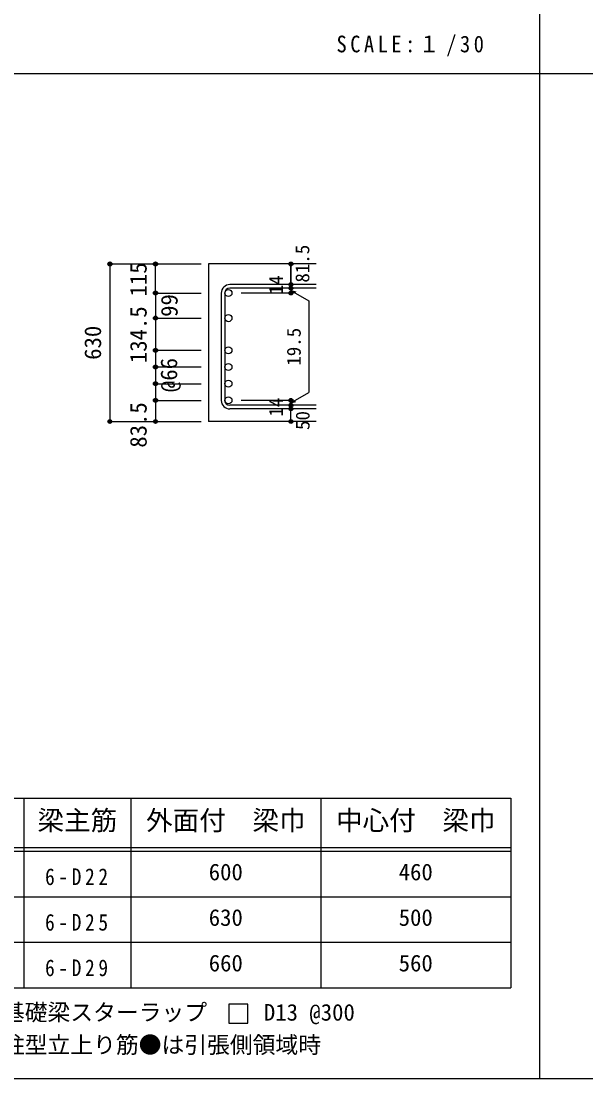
# Model space of a CAD drawing. Units: millimetres at full size, sheet at 1:30, with parts at other scales. Extents: x -5973 to 5954, y -4195 to 4201.
# Drawn here: x -3171 to -942, y -4195 to -15 of the extents above; entities that cross this region are included whole.
import ezdxf
from ezdxf.enums import TextEntityAlignment as Align

# ---------------------------------------------------------------- set-up
doc = ezdxf.new("R2010")
doc.units = ezdxf.units.MM
doc.header["$LTSCALE"] = 30
doc.header["$PDMODE"] = 32
doc.header["$PDSIZE"] = 15
for name, color, linetype in [('0-1_躯体線', 2, 'Continuous'), ('0-5_基礎梁筋', 7, 'Continuous'), ('0-6_スタラップ筋', 7, 'Continuous'), ('0-D_寸法', 4, 'Continuous'), ('6-7_文字', 7, 'Continuous'), ('6-E_枠', 7, 'Continuous'), ('F-0_枠', 6, 'Continuous')]:
    doc.layers.add(name, color=color, linetype=linetype)
doc.styles.add('ＭＳ ゴシック', font='')
doc.styles.get('ＭＳ ゴシック').set_extended_font_data('MS Gothic')

msp = doc.modelspace()

# ---------------------------------------------------------------- linework, layer by layer
at = {"layer": '0-1_躯体線'}
for p, q in [((-2005.8, -974.89), (-2430.8, -974.89)), ((-2430.8, -974.89), (-2430.8, -1597.39)), ((-2005.8, -1597.39), (-2430.8, -1597.39))]:
    msp.add_line(p, q, dxfattribs=at)
at = {"layer": '0-5_基礎梁筋', "color": 3}
for centre in [(-2352.8, -1089.82), (-2352.8, -1188.89), (-2352.8, -1315.89), (-2352.8, -1381.89), (-2352.8, -1447.89), (-2352.8, -1513.89)]:
    msp.add_circle(centre, 14, dxfattribs=at)
at = {"layer": '0-6_スタラップ筋'}
for p, q in [((-2005.8, -1056.32), (-2347.3, -1056.32)), ((-2005.8, -1070.32), (-2347.3, -1070.32)), ((-2380.8, -1089.82), (-2380.8, -1513.89)), ((-2366.8, -1089.82), (-2366.8, -1513.89)), ((-2005.8, -1533.39), (-2347.3, -1533.39)), ((-2005.8, -1547.39), (-2347.3, -1547.39))]:
    msp.add_line(p, q, dxfattribs=at)
for centre, radius, start, end in [((-2347.3, -1089.82), 33.5, 90, 180), ((-2347.3, -1089.82), 19.5, 90, 180), ((-2347.3, -1513.89), 33.5, 180, 270), ((-2347.3, -1513.89), 19.5, 180, 270)]:
    msp.add_arc(centre, radius, start, end, dxfattribs=at)
at = {"layer": '0-D_寸法'}
for p, q in [((-2820.8, -974.89), (-2640.8, -974.89)), ((-2820.8, -974.89), (-2640.8, -974.89)), ((-2820.8, -974.89), (-2820.8, -1597.39)), ((-2640.8, -974.89), (-2460.8, -974.89)), ((-2640.8, -974.89), (-2460.8, -974.89)), ((-2640.8, -1089.82), (-2640.8, -974.89)), ((-2105.8, -1070.32), (-2105.8, -1056.32)), ((-2105.8, -1070.32), (-2105.8, -1089.82)), ((-2105.8, -1080.07), (-2086.48, -1085.25)), ((-2105.8, -1080.07), (-2035.74, -1120.52)), ((-2640.8, -1089.82), (-2460.8, -1089.82)), ((-2640.8, -1089.82), (-2640.8, -1188.89)), ((-2105.8, -1089.82), (-2301.89, -1089.82)), ((-2035.74, -1120.52), (-2035.74, -1483.2)), ((-2640.8, -1188.89), (-2460.8, -1188.89)), ((-2640.8, -1188.89), (-2460.8, -1188.89)), ((-2640.8, -1188.89), (-2640.8, -1315.89)), ((-2640.8, -1315.89), (-2460.8, -1315.89)), ((-2640.8, -1315.89), (-2460.8, -1315.89)), ((-2640.8, -1381.89), (-2460.8, -1381.89)), ((-2640.8, -1447.89), (-2460.8, -1447.89)), ((-2105.8, -1523.64), (-2035.74, -1483.2)), ((-2640.8, -1513.89), (-2460.8, -1513.89)), ((-2105.8, -1513.89), (-2301.89, -1513.89)), ((-2105.8, -1533.39), (-2105.8, -1513.89)), ((-2105.8, -1523.64), (-2086.48, -1518.47)), ((-2105.8, -1547.39), (-2105.8, -1533.39)), ((-2105.8, -1597.39), (-2105.8, -1547.39)), ((-2820.8, -1597.39), (-2640.8, -1597.39)), ((-2640.8, -1597.39), (-2460.8, -1597.39))]:
    msp.add_line(p, q, dxfattribs=at)
for points in [[(-2105.8, -974.89), (-2105.8, -1056.32), (-2105.8, -974.89)], [(-2640.8, -1315.89), (-2640.8, -1513.89), (-2640.8, -1597.39)]]:
    msp.add_lwpolyline(points, dxfattribs=at)
for centre, radius in [((-2820.8, -974.89), 8), ((-2820.8, -974.89), 7.2), ((-2820.8, -974.89), 6.4), ((-2820.8, -974.89), 5.6), ((-2820.8, -974.89), 4.8), ((-2820.8, -974.89), 4), ((-2820.8, -974.89), 3.2), ((-2820.8, -974.89), 2.4), ((-2820.8, -974.89), 1.6), ((-2820.8, -974.89), 0.8), ((-2640.8, -974.89), 8), ((-2640.8, -974.89), 7.2), ((-2640.8, -974.89), 6.4), ((-2640.8, -974.89), 5.6), ((-2640.8, -974.89), 4.8), ((-2640.8, -974.89), 4), ((-2640.8, -974.89), 3.2), ((-2640.8, -974.89), 2.4), ((-2640.8, -974.89), 1.6), ((-2640.8, -974.89), 0.8), ((-2105.8, -974.89), 4), ((-2105.8, -974.89), 3.6), ((-2105.8, -974.89), 3.2), ((-2105.8, -974.89), 2.8), ((-2105.8, -974.89), 2.4), ((-2105.8, -974.89), 2), ((-2105.8, -974.89), 1.6), ((-2105.8, -974.89), 1.2), ((-2105.8, -974.89), 0.8), ((-2105.8, -974.89), 0.4), ((-2640.8, -1089.82), 8), ((-2640.8, -1089.82), 7.2), ((-2640.8, -1089.82), 6.4), ((-2640.8, -1089.82), 5.6), ((-2640.8, -1089.82), 4.8), ((-2640.8, -1089.82), 4), ((-2640.8, -1089.82), 3.2), ((-2105.8, -1056.32), 4), ((-2105.8, -1070.32), 4), ((-2105.8, -1089.82), 4), ((-2105.8, -1056.32), 3.6), ((-2105.8, -1070.32), 3.6), ((-2105.8, -1089.82), 3.6), ((-2105.8, -1056.32), 3.2), ((-2105.8, -1070.32), 3.2), ((-2105.8, -1089.82), 3.2), ((-2105.8, -1056.32), 2.8), ((-2105.8, -1070.32), 2.8), ((-2105.8, -1056.32), 2.4), ((-2105.8, -1070.32), 2.4), ((-2105.8, -1056.32), 2), ((-2105.8, -1070.32), 2), ((-2105.8, -1056.32), 1.6), ((-2105.8, -1070.32), 1.6), ((-2105.8, -1056.32), 1.2), ((-2105.8, -1070.32), 1.2), ((-2105.8, -1056.32), 0.8), ((-2105.8, -1070.32), 0.8), ((-2105.8, -1056.32), 0.4), ((-2105.8, -1070.32), 0.4), ((-2640.8, -1089.82), 2.4), ((-2640.8, -1089.82), 1.6), ((-2640.8, -1089.82), 0.8), ((-2105.8, -1089.82), 2.8), ((-2105.8, -1089.82), 2.4), ((-2105.8, -1089.82), 2), ((-2105.8, -1089.82), 1.6), ((-2105.8, -1089.82), 1.2), ((-2105.8, -1089.82), 0.8), ((-2105.8, -1089.82), 0.4), ((-2640.8, -1188.89), 8), ((-2640.8, -1188.89), 7.2), ((-2640.8, -1188.89), 6.4), ((-2640.8, -1188.89), 5.6), ((-2640.8, -1188.89), 4.8), ((-2640.8, -1188.89), 4), ((-2640.8, -1188.89), 3.2), ((-2640.8, -1188.89), 2.4), ((-2640.8, -1188.89), 1.6), ((-2640.8, -1188.89), 0.8), ((-2640.8, -1315.89), 8), ((-2640.8, -1315.89), 7.2), ((-2640.8, -1315.89), 6.4), ((-2640.8, -1315.89), 5.6), ((-2640.8, -1315.89), 4.8), ((-2640.8, -1315.89), 4), ((-2640.8, -1315.89), 3.2), ((-2640.8, -1315.89), 2.4), ((-2640.8, -1315.89), 1.6), ((-2640.8, -1315.89), 0.8), ((-2640.8, -1381.89), 8), ((-2640.8, -1381.89), 7.2), ((-2640.8, -1381.89), 6.4), ((-2640.8, -1381.89), 5.6), ((-2640.8, -1381.89), 4.8), ((-2640.8, -1381.89), 4), ((-2640.8, -1381.89), 3.2), ((-2640.8, -1381.89), 2.4), ((-2640.8, -1381.89), 1.6), ((-2640.8, -1381.89), 0.8), ((-2640.8, -1447.89), 8), ((-2640.8, -1447.89), 7.2), ((-2640.8, -1447.89), 6.4), ((-2640.8, -1447.89), 5.6), ((-2640.8, -1447.89), 4.8), ((-2640.8, -1447.89), 4), ((-2640.8, -1447.89), 3.2), ((-2640.8, -1447.89), 2.4), ((-2640.8, -1447.89), 1.6), ((-2640.8, -1447.89), 0.8), ((-2640.8, -1513.89), 8), ((-2640.8, -1513.89), 7.2), ((-2640.8, -1513.89), 6.4), ((-2640.8, -1513.89), 5.6), ((-2640.8, -1513.89), 4.8), ((-2640.8, -1513.89), 4), ((-2640.8, -1513.89), 3.2), ((-2640.8, -1513.89), 2.4), ((-2640.8, -1513.89), 1.6), ((-2640.8, -1513.89), 0.8), ((-2105.8, -1513.89), 4), ((-2105.8, -1533.39), 4), ((-2105.8, -1547.39), 4), ((-2105.8, -1513.89), 3.6), ((-2105.8, -1533.39), 3.6), ((-2105.8, -1547.39), 3.6), ((-2105.8, -1513.89), 3.2), ((-2105.8, -1533.39), 3.2), ((-2105.8, -1547.39), 3.2), ((-2105.8, -1513.89), 2.8), ((-2105.8, -1533.39), 2.8), ((-2105.8, -1547.39), 2.8), ((-2105.8, -1513.89), 2.4), ((-2105.8, -1533.39), 2.4), ((-2105.8, -1547.39), 2.4), ((-2105.8, -1513.89), 2), ((-2105.8, -1533.39), 2), ((-2105.8, -1547.39), 2), ((-2105.8, -1513.89), 1.6), ((-2105.8, -1533.39), 1.6), ((-2105.8, -1547.39), 1.6), ((-2105.8, -1513.89), 1.2), ((-2105.8, -1533.39), 1.2), ((-2105.8, -1547.39), 1.2), ((-2105.8, -1513.89), 0.8), ((-2105.8, -1533.39), 0.8), ((-2105.8, -1547.39), 0.8), ((-2105.8, -1513.89), 0.4), ((-2105.8, -1533.39), 0.4), ((-2105.8, -1547.39), 0.4), ((-2820.8, -1597.39), 7.2), ((-2820.8, -1597.39), 6.4), ((-2820.8, -1597.39), 5.6), ((-2820.8, -1597.39), 4.8), ((-2820.8, -1597.39), 4), ((-2820.8, -1597.39), 3.2), ((-2820.8, -1597.39), 2.4), ((-2820.8, -1597.39), 1.6), ((-2820.8, -1597.39), 0.8), ((-2640.8, -1597.39), 7.2), ((-2640.8, -1597.39), 6.4), ((-2640.8, -1597.39), 5.6), ((-2640.8, -1597.39), 4.8), ((-2640.8, -1597.39), 4), ((-2640.8, -1597.39), 3.2), ((-2640.8, -1597.39), 2.4), ((-2640.8, -1597.39), 1.6), ((-2640.8, -1597.39), 0.8), ((-2105.8, -1597.39), 4), ((-2105.8, -1597.39), 3.6), ((-2105.8, -1597.39), 3.2), ((-2105.8, -1597.39), 2.8), ((-2105.8, -1597.39), 2.4), ((-2105.8, -1597.39), 2), ((-2105.8, -1597.39), 1.6), ((-2105.8, -1597.39), 1.2), ((-2105.8, -1597.39), 0.8), ((-2105.8, -1597.39), 0.4)]:
    msp.add_circle(centre, radius, dxfattribs=at)
at = {"layer": '0-D_寸法', "color": 7}
for p in [(-2820.8, -974.89), (-2640.8, -974.89), (-2105.8, -974.89), (-2640.8, -1089.82), (-2640.8, -1089.82), (-2105.8, -1056.32), (-2105.8, -1070.32), (-2105.8, -1089.82), (-2640.8, -1188.89), (-2640.8, -1188.89), (-2640.8, -1315.89), (-2640.8, -1315.89), (-2640.8, -1381.89), (-2640.8, -1381.89), (-2640.8, -1381.89), (-2640.8, -1447.89), (-2640.8, -1447.89), (-2640.8, -1447.89), (-2640.8, -1513.89), (-2640.8, -1513.89), (-2640.8, -1513.89), (-2105.8, -1513.89), (-2105.8, -1513.89), (-2105.8, -1533.39), (-2105.8, -1547.39), (-2820.8, -1597.39), (-2820.8, -1597.39), (-2640.8, -1597.39), (-2105.8, -1597.39)]:
    msp.add_point(p, dxfattribs=at)
at = {"layer": '6-7_文字'}
msp.add_lwpolyline([(-2350.62, -3975.37), (-2275.62, -3975.37), (-2275.62, -3900.37), (-2350.62, -3900.37)], close=True, dxfattribs=at)
at = {"layer": '6-E_枠', "color": 3}
for p, q in [((-3400.52, -3085.43), (-1238, -3085.43)), ((-1238, -3085.43), (-1238, -3835.43)), ((-3400.52, -3835.43), (-1238, -3835.43))]:
    msp.add_line(p, q, dxfattribs=at)
at = {"layer": '6-E_枠'}
for p, q in [((-3160.52, -3085.43), (-3160.52, -3835.43)), ((-2738, -3085.43), (-2738, -3835.43)), ((-1988, -3085.43), (-1988, -3835.43)), ((-3400.52, -3280.43), (-1238, -3280.43)), ((-3400.52, -3295.43), (-1238, -3295.43)), ((-3400.52, -3475.43), (-1238, -3475.43)), ((-3400.52, -3655.43), (-1238, -3655.43))]:
    msp.add_line(p, q, dxfattribs=at)
at = {"layer": 'F-0_枠', "color": 2}
for p, q in [((-1124.64, 4201.15), (-1124.64, -4195.24)), ((-5972.88, -222.05), (3723.6, -222.05))]:
    msp.add_line(p, q, dxfattribs=at)
at = {"layer": 'F-0_枠'}
msp.add_line((5954.1, -4195.24), (-5972.88, -4195.24), dxfattribs=at)

# ---------------------------------------------------------------- texts
at = {"layer": '0-D_寸法', "style": 'ＭＳ ゴシック'}
for s, height, p in [('81.5', 54.99, (-2016.9, -1048.49)), ('115', 65.98, (-2655.8, -1103.24)), ('14', 54.99, (-2121.03, -1094.99)), ('99', 65.98, (-2533.53, -1183.85)), ('134.5', 65.98, (-2655.8, -1366.64)), ('630', 65.98, (-2835.8, -1353.64)), ('19.5', 54.99, (-2050.74, -1376.86)), ('@66', 65.98, (-2535.24, -1481.04)), ('83.5', 65.98, (-2655.8, -1700.89)), ('14', 54.99, (-2121.06, -1578.07)), ('50', 54.99, (-2015.8, -1630.89))]:
    msp.add_text(s, height=height, rotation=90, dxfattribs=at).set_placement(p, align=Align.BOTTOM_LEFT)
at = {"layer": '6-7_文字', "color": 2, "style": 'ＭＳ ゴシック'}
for s, p in [('梁主筋', (-3106.76, -3235.43)), ('外面付\u3000梁巾', (-2678, -3235.43)), ('中心付\u3000梁巾', (-1928, -3235.43))]:
    msp.add_text(s, height=76.98, dxfattribs=at).set_placement(p, align=Align.BOTTOM_LEFT)
at = {"layer": '6-7_文字', "style": 'ＭＳ ゴシック'}
for s, p in [('600', (-2430.5, -3430.43)), ('460', (-1680.5, -3430.43)), ('630', (-2430.5, -3610.43)), ('500', (-1680.5, -3610.43)), ('660', (-2430.5, -3790.43)), ('560', (-1680.5, -3790.43)), ('※ 基礎梁スターラップ     D13 @300', (-3381.96, -3985.01)), ('※ 柱型立上り筋●は引張側領域時', (-3381.96, -4113.51))]:
    msp.add_text(s, height=65.98, dxfattribs=at).set_placement(p, align=Align.BOTTOM_LEFT)
at = {"layer": '6-7_文字', "color": 2, "insert": (-1925.98, -154.55), "char_height": 65.98, "attachment_point": 7, "style": 'ＭＳ ゴシック'}
msp.add_mtext('\\T1.34;\\W0.9;SCALE:１/30', dxfattribs=at)
at = {"layer": '6-7_文字', "char_height": 65.98, "attachment_point": 7, "style": 'ＭＳ ゴシック'}
for s, insert in [('\\T1.38;\\W0.85;6-D22', (-3076.76, -3430.43)), ('\\T1.38;\\W0.85;6-D25', (-3076.76, -3610.43)), ('\\T1.38;\\W0.85;6-D29', (-3076.76, -3790.43))]:
    msp.add_mtext(s, dxfattribs=dict(at, insert=insert))

doc.saveas('drawing.dxf')
